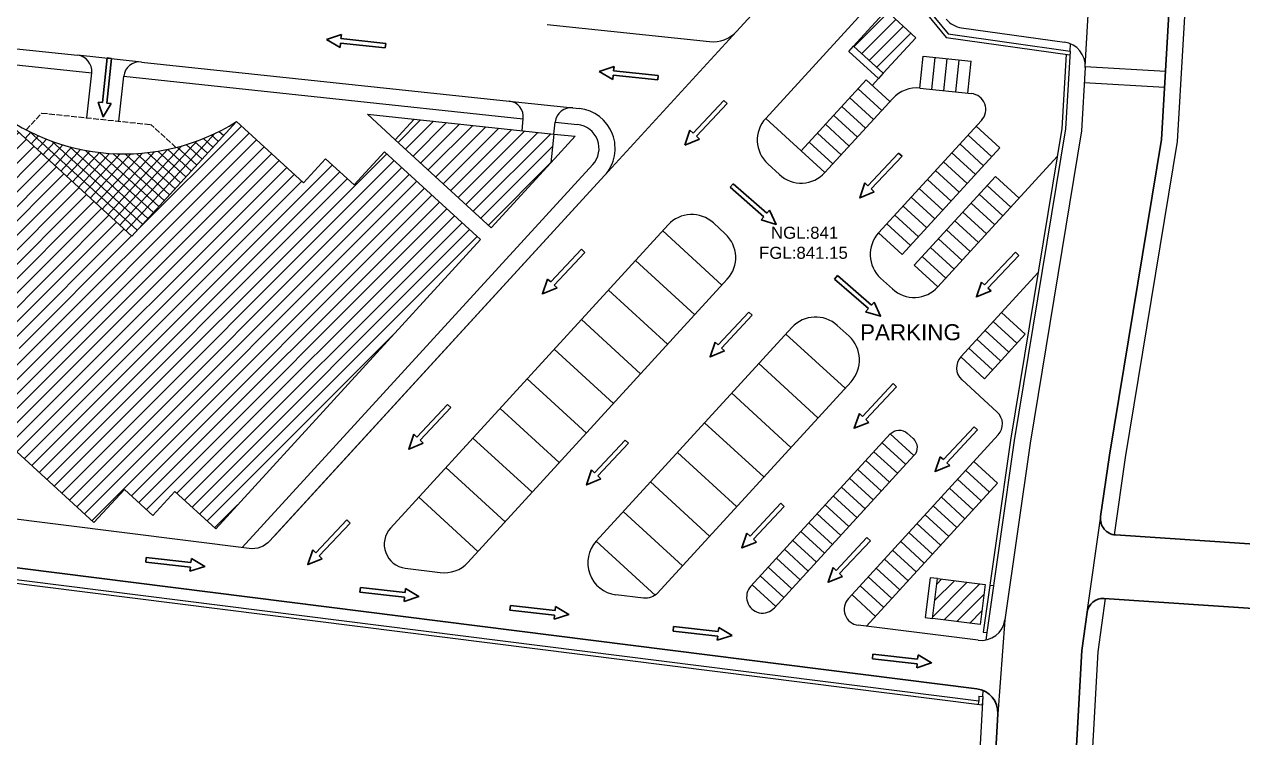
# Model space of a CAD drawing. Header units: metres. Extents: x 750 to 3116, y -341 to 1465.
# Drawn here: x 1633.8 to 1709.8, y 390.7 to 435.2 of the extents above; entities that cross this region are included whole.
import ezdxf

# ---------------------------------------------------------------- set-up
doc = ezdxf.new("R2010")
doc.units = ezdxf.units.M
doc.linetypes.add('ACAD_ISO02W100', pattern=[15, 12, -3])
for name, color, linetype, lineweight in [('Cycle road', 254, 'Continuous', 20), ('Footpath', 32, 'Continuous', 18), ('Hatch', 251, 'Continuous', 5), ('Hidden line', 251, 'Continuous', 5), ('Inverted beam', 252, 'Continuous', 5), ('Levels', 252, 'Continuous', 5), ('Main Road', 8, 'Continuous', 25), ('Parking', 161, 'Continuous', 15), ('Vehicular Road', 253, 'Continuous', 20), ('Wall ext', 20, 'Continuous', 18)]:
    doc.layers.add(name, color=color, linetype=linetype, lineweight=lineweight)
doc.layers.add('Text', color=7, linetype='Continuous')
doc.styles.get("Standard").update_dxf_attribs({"font": 'arial.ttf'})

# ---------------------------------------------------------------- blocks, each defined once
blk = doc.blocks.new('arrow')
for p, q in [((0, 3687), (-403, 2800)), ((403, 2800), (0, 3687)), ((-403, 2800), (-143, 2800)), ((-143, 2800), (-143, 0)), ((143, 0), (143, 2800)), ((143, 2800), (403, 2800)), ((-143, 0), (143, 0))]:
    blk.add_line(p, q)
at = {"linetype": 'Continuous', "lineweight": 9}
for p in [(-5, 3699), (5, 3699)]:
    blk.add_line(p, (0, 3687), dxfattribs=at)

msp = doc.modelspace()

# ---------------------------------------------------------------- hatches: boundary and pattern name
at = {"layer": 'Hatch', "transparency": 33554687}
h = msp.add_hatch(dxfattribs=at)
h.set_pattern_fill('ANSI31', color=256, scale=0.2)
h.set_pattern_definition([(45, (-11491893.7876, -4445184.6138), (-0.449012806053, 0.449012806053), [])])
h.paths.add_polyline_path([(1629.315, 418.827), (1633.845, 414.678), (1630.577, 411.11), (1638.187, 404.139), (1640.084, 406.21), (1641.854, 404.589), (1643.225, 406.086), (1645.769, 403.756), (1662.268, 421.768), (1656.288, 427.246), (1654.39, 425.175), (1652.62, 426.796), (1651.249, 425.299), (1647.076, 429.122), (1640.538, 421.985), (1630.028, 431.612), (1628.13, 429.54), (1626.361, 431.161), (1624.989, 429.664), (1622.117, 432.295), (1612.311, 421.59), (1595.918, 436.606), (1576.15, 415.025), (1583.76, 408.054), (1585.658, 410.126), (1589.972, 406.174), (1597.88, 414.808), (1607.161, 406.307), (1610.43, 409.876), (1611.927, 408.505), (1613.824, 410.576), (1618.138, 406.625)])
h.paths.add_polyline_path([(1567.853, 440.609), (1551.941, 423.194), (1557.199, 418.39), (1554.724, 415.68), (1562.077, 408.962), (1575.904, 424.095), (1575.167, 424.77), (1579.726, 429.761)])
h.paths.add_polyline_path([(1567.526, 459.865), (1571.048, 456.648), (1573.489, 459.32), (1577.35, 455.792), (1579.791, 458.464), (1583.482, 455.091), (1585.924, 457.763), (1589.615, 454.39), (1593.938, 459.121), (1590.077, 462.649), (1587.635, 459.977), (1583.944, 463.35), (1581.503, 460.678), (1577.812, 464.051), (1575.37, 461.379), (1571.679, 464.752), (1568.75, 461.545), (1561.802, 467.893), (1556.419, 468.509), (1556.158, 464.553), (1556.058, 463.037), (1559.288, 460.085), (1557.487, 458.114), (1562.086, 453.911)])
h.paths.add_polyline_path([(1625.872, 458.575), (1618.575, 459.594), (1601.571, 461.537), (1600.595, 452.994), (1624.735, 450.432)])
h.paths.add_polyline_path([(1666.846, 428.346), (1658.141, 429.269), (1656.963, 427.984), (1662.944, 422.506), (1666.657, 426.56)])
h.paths.add_polyline_path([(1556.356, 467.546), (1554.091, 467.696), (1553.893, 464.702), (1556.158, 464.553)])
h.paths.add_polyline_path([(1559.797, 453.971), (1556.475, 457.006), (1554.721, 455.087), (1558.043, 452.052)])
h.paths.add_polyline_path([(1693.712, 400.277), (1690.735, 400.652), (1690.423, 398.172), (1693.399, 397.797)])
h.paths.add_polyline_path([(1689.388, 434.345), (1687.545, 436.033), (1685.518, 433.821), (1687.362, 432.132)])

# ---------------------------------------------------------------- linework, layer by layer
at = {"layer": 'Cycle road', "lineweight": 18}
for p, q in [((1613.264, 435.791), (1637.16, 433.255)), ((1666.421, 435.179), (1676.54, 434.105)), ((1641.138, 432.833), (1664.048, 430.402)), ((1668.026, 429.98), (1668.422, 429.938))]:
    msp.add_line(p, q, dxfattribs=at)
at = {"layer": 'Cycle road'}
for p, q in [((1637.752, 429.355), (1638.049, 432.155)), ((1639.741, 429.144), (1640.038, 431.944)), ((1664.858, 428.557), (1664.937, 429.302)), ((1666.846, 428.346), (1666.926, 429.091))]:
    msp.add_line(p, q, dxfattribs=at)
for centre, radius, start, end in [((1676.751, 436.094), 2, 263.94311, 317.51097), ((1637.055, 432.261), 1, 353.94311, 83.94311), ((1663.942, 429.408), 1, 353.94311, 83.94311), ((1668.158, 427.452), 2.5, 317.51097, 83.94311)]:
    msp.add_arc(centre, radius, start, end, dxfattribs=at)
at = {"layer": 'Cycle road', "lineweight": 18}
for centre in [(1641.033, 431.839), (1667.92, 428.986)]:
    msp.add_arc(centre, 1, 83.94311, 173.94311, dxfattribs=at)
at = {"layer": 'Footpath'}
for p, q in [((1612.164, 434.902), (1638.049, 432.155)), ((1640.038, 431.944), (1664.937, 429.302)), ((1666.926, 429.091), (1668.316, 428.944)), ((1669.264, 426.439), (1647.411, 402.581))]:
    msp.add_line(p, q, dxfattribs=at)
msp.add_lwpolyline([(1908.286, 450.933), (1897.12, 447.4), (1884, 444.118), (1878.8, 443.068), (1874.346, 439.827), (1868.072, 438.217), (1860.643, 437.471), (1847.54, 434.914), (1837.25, 433.157), (1825.818, 433.408), (1814.36, 435.202), (1801.188, 437.029), (1784.89, 438.643), (1774.086, 439.504), (1759.414, 442.031), (1748.123, 443.374), (1736.419, 444.549), (1725.191, 446.263), (1710.229, 448.745, 0.445596), (1706.743, 445.96), (1705.686, 427.887), (1702.438, 408.185), (1701.757, 403.377)], format="xyb", dxfattribs=at)
for points in [[(1699.003, 433.518), (1698.719, 428.663), (1695.519, 409.245), (1693.826, 397.298)], [(1701.194, 399.406), (1700.723, 396.078), (1697.269, 333.92)], [(1693.558, 393.307), (1690.28, 334.309)]]:
    msp.add_lwpolyline(points, dxfattribs=at)
msp.add_arc((1668.158, 427.452), 1.5, 317.51094, 83.94311, dxfattribs=at)
at = {"layer": 'Hatch'}
for p, q in [((1634.259, 428.454), (1633.901, 428.064)), ((1634.166, 428.5), (1640.876, 422.353)), ((1634.734, 428.233), (1634.27, 427.726)), ((1645.717, 428.379), (1640.169, 422.322)), ((1645.717, 428.379), (1640.169, 422.322)), ((1645.507, 428.282), (1645.942, 427.884)), ((1645.994, 428.514), (1646.279, 428.253)), ((1635.225, 428.028), (1634.639, 427.388)), ((1635.731, 427.841), (1635.008, 427.051)), ((1636.254, 427.671), (1635.376, 426.713)), ((1635.559, 427.902), (1641.214, 422.722)), ((1636.794, 427.521), (1635.745, 426.375)), ((1637.353, 427.391), (1636.114, 426.037)), ((1636.684, 427.55), (1641.551, 423.091)), ((1642.778, 427.391), (1639.063, 423.336)), ((1643.652, 427.605), (1639.432, 422.998)), ((1644.616, 427.918), (1639.801, 422.66)), ((1642.779, 427.391), (1644.253, 426.04)), ((1643.369, 427.529), (1644.591, 426.409)), ((1643.935, 427.688), (1644.929, 426.778)), ((1644.479, 427.868), (1645.266, 427.147)), ((1645.003, 428.066), (1645.604, 427.515)), ((1637.932, 427.283), (1636.482, 425.7)), ((1638.54, 427.205), (1636.851, 425.362)), ((1639.158, 427.141), (1637.22, 425.024)), ((1639.81, 427.112), (1637.589, 424.686)), ((1637.664, 427.329), (1641.889, 423.46)), ((1640.492, 427.116), (1637.957, 424.349)), ((1641.209, 427.159), (1638.326, 424.011)), ((1638.54, 427.205), (1642.227, 423.828)), ((1641.968, 427.247), (1638.695, 423.673)), ((1639.365, 427.128), (1642.564, 424.197)), ((1640.125, 427.109), (1642.902, 424.566)), ((1640.841, 427.132), (1643.24, 424.934)), ((1641.518, 427.189), (1643.578, 425.303)), ((1642.163, 427.277), (1643.915, 425.672))]:
    msp.add_line(p, q, dxfattribs=at)
at = {"layer": 'Hidden line'}
for p, q in [((1670.001, 425.764), (1678.226, 434.743)), ((1641.138, 432.833), (1637.16, 433.255)), ((1699.947, 432.547), (1704.939, 432.255)), ((1687.058, 431.8), (1686.671, 431.379)), ((1699.89, 431.548), (1704.881, 431.256)), ((1664.048, 430.402), (1668.224, 429.959)), ((1655.221, 429.579), (1658.141, 429.269)), ((1655.221, 429.579), (1656.963, 427.984)), ((1682.25, 427.292), (1680.038, 429.318)), ((1668.165, 428.206), (1666.657, 426.56)), ((1666.846, 428.346), (1668.165, 428.206)), ((1700.064, 398.553), (1700.898, 404.396)), ((1694.947, 398.082), (1694.499, 392.22))]:
    msp.add_line(p, q, dxfattribs=at)
at = {"layer": 'Hidden line', "linetype": 'ACAD_ISO02W100', "ltscale": 0.03}
for p, q in [((1633.964, 428.603), (1634.927, 429.655)), ((1634.927, 429.655), (1641.738, 428.932)), ((1643.294, 427.51), (1641.738, 428.932))]:
    msp.add_line(p, q, dxfattribs=at)
at = {"layer": 'Inverted beam'}
msp.add_arc((1640.066, 440.323), 13.214, 229.73139, 302.03698, dxfattribs=at)
at = {"layer": 'Levels'}
for p, q in [((1699.947, 432.547), (1700.576, 443.285)), ((1685.214, 433.489), (1685.518, 433.821)), ((1687.058, 431.8), (1685.214, 433.489)), ((1699.003, 433.518), (1699.029, 433.968)), ((1687.362, 432.132), (1687.058, 431.8)), ((1690.289, 400.708), (1689.976, 398.228)), ((1690.735, 400.652), (1690.289, 400.708)), ((1689.976, 398.228), (1690.423, 398.172)), ((1693.826, 397.298), (1693.758, 396.822)), ((1693.558, 393.307), (1693.579, 393.688))]:
    msp.add_line(p, q, dxfattribs=at)
at = {"layer": 'Main Road'}
for points in [[(1546.788, 470.903), (1547.786, 470.836, -0.414009), (1550.114, 468.177), (1548.248, 439.918), (1549.097, 418.734), (1548.865, 410.497, 0.404452), (1554.023, 404.852), (1577.549, 403.399), (1623.99, 402.508), (1693.189, 393.792, -0.393917), (1694.499, 392.22), (1691.278, 334.253)], [(1710.422, 450.233, 0.445596), (1705.774, 446.521), (1704.69, 427.998), (1701.45, 408.336), (1700.908, 404.51, 0.435967), (1701.831, 403.372), (1777.894, 398.263)], [(1777.626, 394.272), (1701.121, 399.411, 0.392789), (1700.064, 398.553), (1699.727, 396.176), (1696.27, 333.976)]]:
    msp.add_lwpolyline(points, format="xyb", dxfattribs=at)
at = {"layer": 'Parking'}
for p, q in [((1689.649, 431.206), (1689.86, 433.194)), ((1689.86, 433.194), (1692.843, 432.878)), ((1690.394, 431.126), (1690.605, 433.115)), ((1691.14, 431.047), (1691.351, 433.036)), ((1691.886, 430.968), (1692.097, 432.957)), ((1692.632, 430.889), (1692.843, 432.878)), ((1685.796, 431.163), (1687.271, 429.812)), ((1686.303, 431.716), (1687.778, 430.366)), ((1685.29, 430.61), (1686.764, 429.259)), ((1684.783, 430.057), (1686.258, 428.706)), ((1683.77, 428.951), (1685.245, 427.6)), ((1684.276, 429.504), (1685.751, 428.153)), ((1683.263, 428.398), (1684.738, 427.047)), ((1692.647, 428.279), (1694.121, 426.928)), ((1693.153, 428.832), (1694.628, 427.481)), ((1682.757, 427.845), (1684.231, 426.494)), ((1692.14, 427.726), (1693.615, 426.375)), ((1682.25, 427.292), (1683.725, 425.941)), ((1691.127, 426.62), (1692.602, 425.269)), ((1691.633, 427.173), (1693.108, 425.822)), ((1690.62, 426.067), (1692.095, 424.716)), ((1690.114, 425.513), (1691.588, 424.163)), ((1693.846, 425.146), (1695.32, 423.795)), ((1694.352, 425.699), (1695.827, 424.348)), ((1689.1, 424.407), (1690.575, 423.056)), ((1689.607, 424.96), (1691.082, 423.609)), ((1693.339, 424.593), (1694.814, 423.242)), ((1688.594, 423.854), (1690.069, 422.503)), ((1692.832, 424.04), (1694.307, 422.689)), ((1688.087, 423.301), (1689.562, 421.95)), ((1691.819, 422.934), (1693.294, 421.583)), ((1692.326, 423.487), (1693.801, 422.136)), ((1673.621, 422.313), (1677.308, 418.936)), ((1687.074, 422.195), (1688.549, 420.844)), ((1687.581, 422.748), (1689.056, 421.397)), ((1691.313, 422.381), (1692.788, 421.03)), ((1690.806, 421.828), (1692.281, 420.477)), ((1689.793, 420.722), (1691.268, 419.371)), ((1690.3, 421.275), (1691.774, 419.924)), ((1671.932, 420.469), (1675.619, 417.092)), ((1689.286, 420.169), (1690.761, 418.818)), ((1670.244, 418.626), (1673.931, 415.249)), ((1668.555, 416.782), (1672.242, 413.405)), ((1694.724, 417.222), (1696.199, 415.871)), ((1693.711, 416.116), (1695.186, 414.765)), ((1694.217, 416.669), (1695.692, 415.318)), ((1681.297, 415.888), (1684.984, 412.51)), ((1693.204, 415.563), (1694.679, 414.212)), ((1666.867, 414.939), (1670.554, 411.562)), ((1692.191, 414.457), (1693.666, 413.106)), ((1692.698, 415.01), (1694.172, 413.659)), ((1679.608, 414.044), (1683.295, 410.667)), ((1665.178, 413.095), (1668.865, 409.718)), ((1677.919, 412.201), (1681.606, 408.823)), ((1663.489, 411.252), (1667.176, 407.875)), ((1676.231, 410.357), (1679.918, 406.98)), ((1661.801, 409.408), (1665.488, 406.031)), ((1687.801, 409.664), (1689.275, 408.313)), ((1674.542, 408.514), (1678.229, 405.136)), ((1686.787, 408.558), (1688.262, 407.207)), ((1687.294, 409.111), (1688.769, 407.76)), ((1686.281, 408.005), (1687.756, 406.654)), ((1693.008, 407.946), (1694.483, 406.595)), ((1660.112, 407.565), (1663.799, 404.188)), ((1685.268, 406.898), (1686.743, 405.548)), ((1685.774, 407.452), (1687.249, 406.101)), ((1692.501, 407.393), (1693.976, 406.042)), ((1672.854, 406.67), (1676.541, 403.293)), ((1684.761, 406.345), (1686.236, 404.995)), ((1691.488, 406.287), (1692.963, 404.936)), ((1691.995, 406.84), (1693.47, 405.489)), ((1658.423, 405.721), (1662.11, 402.344)), ((1684.255, 405.792), (1685.729, 404.441)), ((1690.982, 405.734), (1692.456, 404.383)), ((1671.165, 404.827), (1674.852, 401.449)), ((1683.241, 404.686), (1684.716, 403.335)), ((1683.748, 405.239), (1685.223, 403.888)), ((1689.968, 404.628), (1691.443, 403.277)), ((1690.475, 405.181), (1691.95, 403.83)), ((1682.735, 404.133), (1684.21, 402.782)), ((1689.462, 404.075), (1690.937, 402.724)), ((1682.228, 403.58), (1683.703, 402.229)), ((1688.955, 403.522), (1690.43, 402.171)), ((1669.476, 402.983), (1673.163, 399.606)), ((1681.215, 402.474), (1682.69, 401.123)), ((1681.722, 403.027), (1683.196, 401.676)), ((1687.942, 402.416), (1689.417, 401.065)), ((1688.449, 402.969), (1689.923, 401.618)), ((1680.708, 401.921), (1682.183, 400.57)), ((1687.435, 401.863), (1688.91, 400.512)), ((1679.695, 400.815), (1681.17, 399.464)), ((1680.202, 401.368), (1681.677, 400.017)), ((1686.929, 401.31), (1688.404, 399.959)), ((1679.189, 400.262), (1680.663, 398.911)), ((1685.916, 400.203), (1687.391, 398.853)), ((1686.422, 400.756), (1687.897, 399.406)), ((1685.409, 399.65), (1686.884, 398.299))]:
    msp.add_line(p, q, dxfattribs=at)
at = {"layer": 'Parking', "lineweight": 20}
for p, q in [((1682.25, 427.292), (1686.303, 431.716)), ((1694.628, 427.481), (1688.549, 420.844)), ((1689.286, 420.169), (1694.352, 425.699))]:
    msp.add_line(p, q, dxfattribs=at)
for points in [[(1693.666, 413.106), (1696.199, 415.871)], [(1686.317, 397.681), (1694.483, 406.595)]]:
    msp.add_lwpolyline(points, dxfattribs=at)
at = {"layer": 'Vehicular Road', "lineweight": 20}
for p, q in [((1680.038, 429.318), (1687.483, 437.446)), ((1692.245, 434.967), (1698.655, 434.071)), ((1699.945, 432.498), (1699.714, 428.552)), ((1683.725, 425.941), (1687.963, 430.568)), ((1693.486, 429.196), (1687.074, 422.195)), ((1699.714, 428.552), (1696.507, 409.093)), ((1690.761, 418.818), (1698.202, 426.941)), ((1656.665, 403.802), (1673.959, 422.682)), ((1661.483, 401.66), (1677.646, 419.304)), ((1692.191, 414.457), (1697.012, 419.72)), ((1681.671, 416.296), (1669.476, 402.983)), ((1694.465, 411.018), (1692.253, 413.044)), ((1685.192, 399.413), (1694.527, 409.605)), ((1696.507, 409.093), (1694.947, 398.082)), ((1657.584, 401.3), (1659.759, 401.026)), ((1693.274, 396.805), (1685.804, 397.745))]:
    msp.add_line(p, q, dxfattribs=at)
at = {"layer": 'Vehicular Road'}
for p, q in [((1689.649, 431.206), (1692.855, 430.865)), ((1680.162, 426.493), (1680.899, 425.817)), ((1676.784, 422.806), (1677.522, 422.13)), ((1687.198, 419.369), (1687.935, 418.694)), ((1684.496, 416.42), (1685.234, 415.744))]:
    msp.add_line(p, q, dxfattribs=at)
at = {"layer": 'Vehicular Road', "lineweight": 20}
for points in [[(1557.761, 449.519), (1555.279, 446.802, -0.709085), (1551.807, 448.283), (1553.093, 467.762, -0.428302), (1555.871, 470.081), (1618.991, 462.868), (1682.293, 454.027, -0.390874), (1683.583, 452.453), (1683.205, 445.992, 0.188493), (1683.542, 444.953), (1684.624, 443.633, -0.373088), (1684.57, 441.669), (1678.226, 434.743)], [(1670.001, 425.764), (1649.151, 403, -0.243266), (1647.857, 402.525), (1624.206, 405.504), (1577.67, 406.397), (1569.995, 406.871, -0.630246), (1568.642, 410.217), (1593.546, 437.474)], [(1685.358, 412.919), (1673.292, 399.747, -0.243266), (1672.43, 399.43), (1670.701, 399.648)], [(1679.113, 400.179), (1687.801, 409.664, -0.414214), (1688.86, 409.71), (1689.229, 409.373, -0.414214), (1689.275, 408.313), (1680.587, 398.828, -0.243266)]]:
    msp.add_lwpolyline(points, format="xyb", dxfattribs=at)
msp.add_lwpolyline([(1670.001, 425.764), (1649.471, 403.35)], dxfattribs=at)
for centre, radius, start, end in [((1692.452, 436.452), 1.5, 219.35076, 262.04925), ((1698.448, 432.586), 1.5, 356.65226, 82.04925), ((1682.25, 427.292), 2, 227.51097, 317.51097), ((1689.286, 420.169), 2, 227.51097, 317.51097), ((1683.145, 414.945), 2, 47.51097, 137.51097), ((1683.883, 414.27), 2, 317.51097, 47.51097), ((1692.928, 413.781), 1, 137.51097, 227.51097), ((1693.79, 410.28), 1, 317.51097, 47.51097), ((1657.771, 402.788), 1.5, 137.51097, 262.82085), ((1670.951, 401.632), 2, 137.51097, 262.82085), ((1660.009, 403.01), 2, 262.82085, 317.51097), ((1679.85, 399.503), 1, 137.51097, 317.51098), ((1685.929, 398.738), 1, 137.51097, 262.82085), ((1693.462, 398.293), 1.5, 262.82085, 351.93438)]:
    msp.add_arc(centre, radius, start, end, dxfattribs=at)
at = {"layer": 'Vehicular Road'}
for centre, radius, start, end in [((1689.438, 429.217), 2, 83.94311, 137.51097), ((1692.749, 429.871), 1, 317.51097, 83.94311), ((1681.513, 427.967), 2, 137.51097, 227.51097), ((1675.434, 421.331), 2, 47.51097, 137.51097), ((1676.171, 420.655), 2, 317.51097, 47.51097), ((1688.549, 420.844), 2, 137.51097, 227.51097)]:
    msp.add_arc(centre, radius, start, end, dxfattribs=at)
at = {"layer": 'Wall ext', "lineweight": 20}
for p, q in [((1689.21, 437.253), (1691.401, 434.58)), ((1691.401, 434.58), (1699.003, 433.518))]:
    msp.add_line(p, q, dxfattribs=at)
at = {"layer": 'Wall ext'}
for p, q in [((1656.963, 427.984), (1658.141, 429.269)), ((1658.141, 429.269), (1666.846, 428.346)), ((1666.846, 428.346), (1666.657, 426.56)), ((1656.963, 427.984), (1662.944, 422.506)), ((1666.657, 426.56), (1662.944, 422.506)), ((1693.595, 397.311), (1693.826, 397.298)), ((1693.328, 393.32), (1693.558, 393.307)), ((1693.299, 392.79), (1693.312, 393.02))]:
    msp.add_line(p, q, dxfattribs=at)
at = {"layer": 'Wall ext', "lineweight": 20}
for points in [[(1693.558, 393.307), (1693.528, 392.761), (1623.919, 401.529), (1577.509, 402.42), (1547.708, 404.26), (1548.117, 418.729), (1547.267, 439.93), (1549.202, 469.237), (1549.731, 469.202)], [(1693.328, 393.32), (1693.312, 393.02), (1623.935, 401.759), (1577.518, 402.65), (1547.944, 404.476), (1548.347, 418.73), (1547.497, 439.927), (1549.416, 468.992), (1549.715, 468.973)], [(1689.053, 437.081), (1691.281, 434.364), (1698.99, 433.288)], [(1689.388, 434.345), (1687.545, 436.033), (1685.518, 433.821), (1687.362, 432.132), (1689.388, 434.345)], [(1699.003, 433.518), (1698.719, 428.663), (1695.519, 409.245), (1693.826, 397.298)], [(1698.761, 433.32), (1698.49, 428.689), (1695.291, 409.28), (1693.595, 397.311)], [(1693.399, 397.797), (1690.423, 398.172), (1690.735, 400.652), (1693.712, 400.277), (1693.399, 397.797)], [(1694.01, 400.239), (1694.238, 400.211)]]:
    msp.add_lwpolyline(points, dxfattribs=at)
at = {"layer": 'Wall ext'}
msp.add_lwpolyline([(1630.028, 431.612), (1640.538, 421.985), (1647.076, 429.122), (1651.249, 425.299), (1652.62, 426.796), (1654.39, 425.175), (1656.288, 427.246), (1662.268, 421.768), (1645.769, 403.756), (1643.225, 406.086), (1641.854, 404.589), (1640.084, 406.21), (1638.187, 404.139), (1630.577, 411.11)], dxfattribs=at)

# ---------------------------------------------------------------- block references
at = {"lineweight": 15}
for p, xscale, yscale, zscale, rotation in [((1656.346, 433.851), 0.0009999999999999985, 0.0009999999999999985, 0.0009999999999999985, 83.94310849709252), ((1639.146, 433.075), 0.000999999999999998, 0.000999999999999998, 0.000999999999999998, 173.9431084802552), ((1673.333, 431.856), 0.0009999999999999987, 0.0009999999999999987, 0.0009999999999999987, 83.94310849709252), ((1677.533, 430.346), 0.0009999999999999992, 0.0009999999999999992, 0.0009999999999999992, 136.7529518465356), ((1688.428, 427.064), 0.0009999999999999992, 0.0009999999999999992, 0.0009999999999999992, 136.7529518465356), ((1677.909, 425.14), 0.000999999999999999, 0.000999999999999999, 0.000999999999999999, 228.9703261681618), ((1668.666, 421.072), 0.0009999999999999992, 0.0009999999999999992, 0.0009999999999999992, 136.7529518465356), ((1695.703, 420.886), 0.0009999999999999992, 0.0009999999999999992, 0.0009999999999999992, 136.7529518465356), ((1684.419, 419.416), 0.000999999999999999, 0.000999999999999999, 0.000999999999999999, 228.9703261681618), ((1679.098, 417.152), 0.0009999999999999992, 0.0009999999999999992, 0.0009999999999999992, 136.7529518465356), ((1688.087, 412.699), 0.0009999999999999992, 0.0009999999999999992, 0.0009999999999999992, 136.7529518465356), ((1660.327, 411.402), 0.0009999999999999992, 0.0009999999999999992, 0.0009999999999999992, 136.7529518465356), ((1693.13, 410.01), 0.0009999999999999992, 0.0009999999999999992, 0.0009999999999999992, 136.7529518465356), ((1671.396, 409.182), 0.0009999999999999992, 0.0009999999999999992, 0.0009999999999999992, 136.7529518465356), ((1681.084, 405.244), 0.0009999999999999992, 0.0009999999999999992, 0.0009999999999999992, 136.7529518465356), ((1654.037, 404.206), 0.0009999999999999992, 0.0009999999999999992, 0.0009999999999999992, 136.7529518465356), ((1686.455, 403.106), 0.0009999999999999992, 0.0009999999999999992, 0.0009999999999999992, 136.7529518465356), ((1641.428, 401.817), 0.000999999999999999, 0.000999999999999999, 0.000999999999999999, 263.6132482916549), ((1654.771, 399.945), 0.000999999999999999, 0.000999999999999999, 0.000999999999999999, 263.6132482916549), ((1664.117, 398.828), 0.000999999999999999, 0.000999999999999999, 0.000999999999999999, 263.6132482916549), ((1674.283, 397.519), 0.000999999999999999, 0.000999999999999999, 0.000999999999999999, 263.6132482916549), ((1686.708, 395.803), 0.000999999999999999, 0.000999999999999999, 0.000999999999999999, 263.6132482916549)]:
    msp.add_blockref('arrow', p, dxfattribs=dict(at, xscale=xscale, yscale=yscale, zscale=zscale, rotation=rotation))

# ---------------------------------------------------------------- texts
at = {"layer": 'Text', "color": 30, "true_color": 0xf26722, "attachment_point": 1}
for s, width, insert, char_height in [('\\pi1.79336;NGL:841\\P\\pi1.05129;FGL:841.15', 7.5081, (1678.573, 422.572), 0.75), ('\\pi0.91882;PARKING', 7.93041, (1684.998, 416.499), 1)]:
    msp.add_mtext_dynamic_manual_height_columns(s, width=width, gutter_width=12.5, heights=[0], dxfattribs=dict(at, insert=insert, char_height=char_height))

doc.saveas('drawing.dxf')
